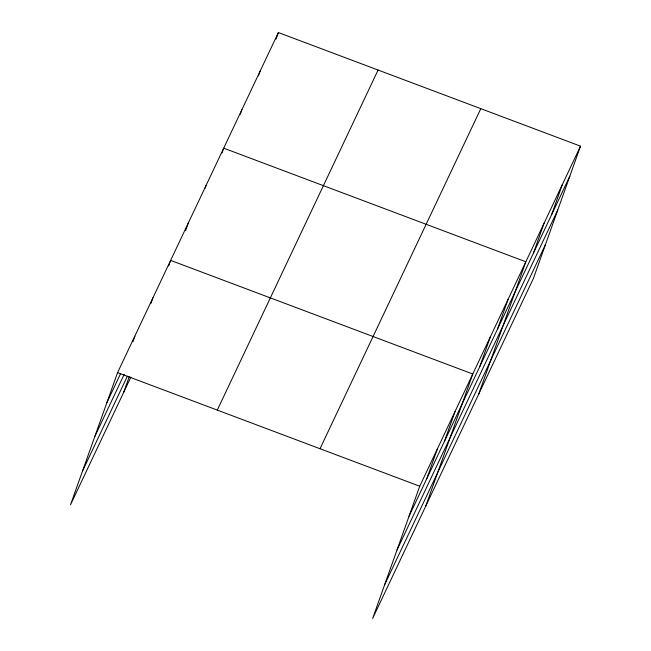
<?xml version="1.0" encoding="UTF-8"?>
<svg xmlns="http://www.w3.org/2000/svg" width="651" height="651" viewBox="0 0 651 651"><rect width="100%" height="100%" fill="white"/><g stroke="black" fill="none" stroke-linecap="round" stroke-linejoin="round"><path stroke-width="0.98" d="M580.513 146.158L419.724 486.216L372.632 618.45L533.421 278.392L580.513 146.158L278.368 32.55L117.579 372.608L70.487 504.842L130.884 377.108M132.918 341.775L134.928 336.136M150.942 303.431L152.952 297.792M123.552 392.618L129.224 376.701M168.633 266.023L170.635 260.392L472.781 374L425.697 506.234M185.649 230.495L188.326 222.984M205.008 188.391L206.009 185.576M222.024 152.863L223.7 148.168L525.837 261.783L478.754 394.01M240.243 114.324L241.92 109.628M258.471 75.785L260.14 71.089M276.024 39.125L278.368 32.55M426.706 478.867L437.407 448.816M444.389 441.459L455.098 411.408M479.763 366.651L490.472 336.591M497.454 329.243L508.154 299.183M533.364 253.296L544.065 223.244M551.584 214.757L562.285 184.705M106.87 402.66L120.679 373.471M94.867 436.382L124.203 374.341M82.498 471.121L127.36 376.237M217.288 410.097L378.076 70.039M320.015 448.726L480.804 108.668M409.015 516.276L569.804 176.218M397.012 549.989L557.801 209.939M384.643 584.728L545.432 244.678M117.579 372.608L419.724 486.216"/></g></svg>
